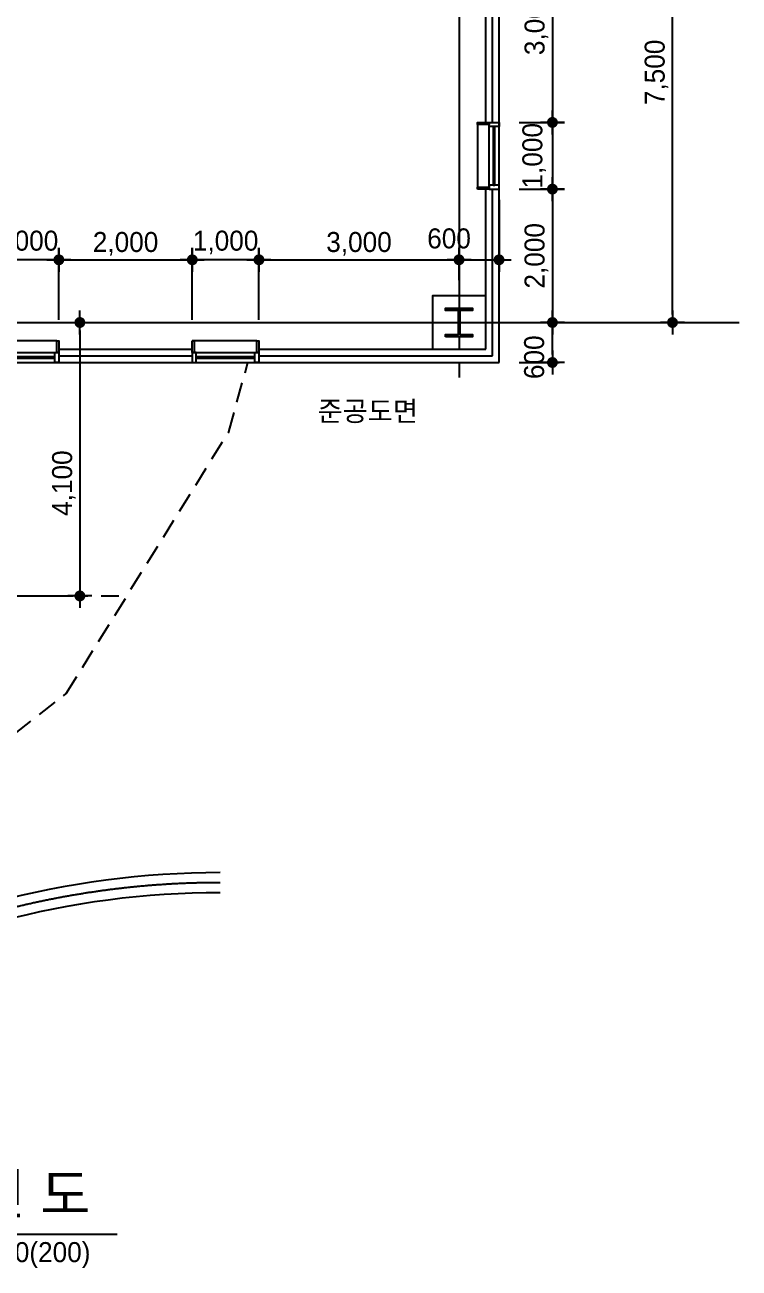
# Model space of a CAD drawing. Extents: x 13990145 to 14069640, y -1806033 to -1750552.
# Drawn here: x 14058930 to 14069640, y -1804308 to -1785666 of the extents above; entities that cross this region are included whole.
import ezdxf
from ezdxf.enums import TextEntityAlignment as Align

# ---------------------------------------------------------------- set-up
doc = ezdxf.new("R2010")
doc.units = 0
doc.header["$LTSCALE"] = 100
doc.header["$MEASUREMENT"] = 0
doc.header["$PDSIZE"] = -10
doc.linetypes.add('CEN', pattern=[66, 60, -2, 2, -2])
doc.linetypes.add('HID', pattern=[2.3, 1.5, -0.8])
doc.layers.get('0').update_dxf_attribs({"linetype": 'CONTINUOUS'})
doc.layers.get('Defpoints').update_dxf_attribs({"linetype": 'CONTINUOUS'})
for name, color, linetype in [('0-캐노피', 6, 'CONTINUOUS'), ('CEN', 1, 'CEN'), ('COL', 2, 'CONTINUOUS'), ('col2', 3, 'CONTINUOUS'), ('DIM', 7, 'CONTINUOUS'), ('SYM', 7, 'CONTINUOUS'), ('TEXT1', 7, 'CONTINUOUS'), ('TITLE', 3, 'CONTINUOUS'), ('WALL-1', 7, 'CONTINUOUS'), ('WID', 4, 'CONTINUOUS')]:
    doc.layers.add(name, color=color, linetype=linetype)
doc.styles.add('HY울를도M', font='HYWULM.TTF')
doc.styles.add('굴림', font='H2HDRM.TTF')
doc.dimstyles.new('DIM100', dxfattribs={"dimtxt": 300, "dimasz": 120, "dimexe": 1, "dimexo": 100, "dimgap": 60, "dimtad": 1, "dimdec": 4, "dimzin": 0, "dimdsep": 46, "dimlunit": 6, "dimtxsty": '굴림', "dimblk": 'DOTT', "dimcen": 0.09, "dimadec": 0, "dimazin": 0, "dimtfac": 1, "dimtdec": 4, "dimtofl": 0, "dimtmove": 2, "dimatfit": 2, "dimldrblk": 'DOTT', "dimfxl": 1, "dimtolj": 1, "dimtzin": 0, "dimarcsym": 0})
doc.dimstyles.new('DIM50', dxfattribs={"dimscale": 50, "dimtxt": 3, "dimasz": 1.2, "dimexe": 1, "dimexo": 1, "dimgap": 0.6, "dimtad": 1, "dimdec": 4, "dimzin": 0, "dimdsep": 46, "dimlunit": 6, "dimtxsty": '굴림', "dimblk": 'DOTT', "dimcen": 0.09, "dimadec": 0, "dimazin": 0, "dimtfac": 1, "dimtdec": 4, "dimtofl": 0, "dimtmove": 2, "dimatfit": 2, "dimldrblk": 'DOTT', "dimfxl": 1, "dimtolj": 1, "dimtzin": 0, "dimarcsym": 0})

# ---------------------------------------------------------------- blocks, each defined once
blk = doc.blocks.new('DOTT')
for p, q in [((-1.5, 0), (1.5, 0)), ((0, 1.5), (0, -1.5))]:
    blk.add_line(p, q)
at = {"color": 6, "const_width": 0.68}
blk.add_lwpolyline([(-0.34, 0, 1), (0.34, 0, 1)], format="xyb", close=True, dxfattribs=at)
blk = doc.blocks.new('*D44')
at = {"layer": 'Defpoints', "color": 0, "lineweight": -3}
for p in [(14067040, -1782629), (14068640, -1782629), (14067040, -1790129)]:
    blk.add_point(p, dxfattribs=at)
at = {"layer": 'DIM', "color": 7, "lineweight": -2}
for p, q in [((14067340, -1782629), (14068740, -1782629)), ((14068640, -1790009), (14068640, -1782749)), ((14067340, -1790129), (14068740, -1790129))]:
    blk.add_line(p, q, dxfattribs=at)
at = {"layer": 'DIM', "color": 7, "lineweight": -2, "xscale": 120, "yscale": 120, "zscale": 120}
for p, rotation in [((14068640, -1782629), 90), ((14068640, -1790129), 270)]:
    blk.add_blockref('DOTT', p, dxfattribs=dict(at, rotation=rotation))
at = {"layer": 'DIM', "color": 3, "insert": (14068401, -1786379), "char_height": 300, "attachment_point": 5, "rotation": 90, "style": '굴림'}
blk.add_mtext('\\A1;7,500', dxfattribs=at)
blk = doc.blocks.new('aw-1000-325')
at = {"layer": 'WID', "color": 8}
for p, q in [((970, 325), (0, 325)), ((0, 150), (1000, 150)), ((0, 0), (1000, 0))]:
    blk.add_line(p, q, dxfattribs=at)
at = {"layer": 'WID'}
for points in [[(0, 325), (30, 325), (30, 150), (0, 150)], [(970, 325), (1000, 325), (1000, 150), (970, 150)], [(60, 150), (0, 150), (0, 0), (60, 0)], [(60, 63), (940, 63), (940, 87), (60, 87)], [(940, 150), (1000, 150), (1000, 0), (940, 0)]]:
    blk.add_lwpolyline(points, close=True, dxfattribs=at)
blk = doc.blocks.new('*D75')
at = {"layer": 'Defpoints', "color": 0, "lineweight": -3, "ltscale": 3}
for p in [(14065440, -1788189), (14066040, -1788189), (14066040, -1789189)]:
    blk.add_point(p, dxfattribs=at)
at = {"layer": 'DIM', "color": 7, "lineweight": -2, "ltscale": 3}
for p, q in [((14065440, -1788289), (14065440, -1789190)), ((14066040, -1788289), (14066040, -1789190)), ((14065560, -1789189), (14065920, -1789189))]:
    blk.add_line(p, q, dxfattribs=at)
at = {"layer": 'DIM', "color": 7, "lineweight": -2, "ltscale": 3, "xscale": 120, "yscale": 120, "zscale": 120, "rotation": 180}
blk.add_blockref('DOTT', (14065440, -1789189), dxfattribs=at)
at = {"layer": 'DIM', "color": 7, "lineweight": -2, "ltscale": 3, "xscale": 120, "yscale": 120, "zscale": 120}
blk.add_blockref('DOTT', (14066040, -1789189), dxfattribs=at)
at = {"layer": 'DIM', "color": 3, "ltscale": 3, "insert": (14065290, -1788870), "char_height": 300, "attachment_point": 5, "style": '굴림'}
blk.add_mtext('\\A1;600', dxfattribs=at)
blk = doc.blocks.new('*D76')
at = {"layer": 'Defpoints', "color": 0, "lineweight": -3, "ltscale": 3}
for p in [(14065440, -1789189), (14065440, -1789594), (14062440, -1790189)]:
    blk.add_point(p, dxfattribs=at)
at = {"layer": 'DIM', "color": 7, "lineweight": -2, "ltscale": 3}
for p, q in [((14062440, -1790089), (14062440, -1789188)), ((14062560, -1789189), (14065320, -1789189)), ((14065440, -1789494), (14065440, -1789188))]:
    blk.add_line(p, q, dxfattribs=at)
at = {"layer": 'DIM', "color": 7, "lineweight": -2, "ltscale": 3, "xscale": 120, "yscale": 120, "zscale": 120, "rotation": 180}
blk.add_blockref('DOTT', (14062440, -1789189), dxfattribs=at)
at = {"layer": 'DIM', "color": 7, "lineweight": -2, "ltscale": 3, "xscale": 120, "yscale": 120, "zscale": 120}
blk.add_blockref('DOTT', (14065440, -1789189), dxfattribs=at)
at = {"layer": 'DIM', "color": 3, "ltscale": 3, "insert": (14063940, -1788950), "char_height": 300, "attachment_point": 5, "style": '굴림'}
blk.add_mtext('\\A1;3,000', dxfattribs=at)
blk = doc.blocks.new('*D127')
at = {"layer": 'Defpoints', "color": 0, "lineweight": -3}
for p in [(14066040, -1790129), (14066840, -1790129), (14066040, -1790729)]:
    blk.add_point(p, dxfattribs=at)
at = {"layer": 'DIM', "color": 7, "lineweight": -2}
for p, q in [((14066340, -1790129), (14066940, -1790129)), ((14066840, -1790609), (14066840, -1790249)), ((14066340, -1790729), (14066940, -1790729))]:
    blk.add_line(p, q, dxfattribs=at)
at = {"layer": 'DIM', "color": 7, "lineweight": -2, "xscale": 120, "yscale": 120, "zscale": 120}
for p, rotation in [((14066840, -1790129), 90), ((14066840, -1790729), 270)]:
    blk.add_blockref('DOTT', p, dxfattribs=dict(at, rotation=rotation))
at = {"layer": 'DIM', "color": 3, "insert": (14066567, -1790650), "char_height": 300, "attachment_point": 5, "rotation": 90, "style": '굴림'}
blk.add_mtext('\\A1;600', dxfattribs=at)
blk = doc.blocks.new('*D137')
at = {"layer": 'Defpoints', "color": 0, "lineweight": -3}
for p in [(14066040, -1788129), (14066040, -1790129), (14066840, -1790129)]:
    blk.add_point(p, dxfattribs=at)
at = {"layer": 'DIM', "color": 7, "lineweight": -2}
for p, q in [((14066340, -1788129), (14066940, -1788129)), ((14066840, -1788249), (14066840, -1790009)), ((14066340, -1790129), (14066940, -1790129))]:
    blk.add_line(p, q, dxfattribs=at)
at = {"layer": 'DIM', "color": 7, "lineweight": -2, "xscale": 120, "yscale": 120, "zscale": 120}
for p, rotation in [((14066840, -1788129), 90), ((14066840, -1790129), 270)]:
    blk.add_blockref('DOTT', p, dxfattribs=dict(at, rotation=rotation))
at = {"layer": 'DIM', "color": 3, "insert": (14066600, -1789129), "char_height": 300, "attachment_point": 5, "rotation": 90, "style": '굴림'}
blk.add_mtext('\\A1;2,000', dxfattribs=at)
blk = doc.blocks.new('*D138')
at = {"layer": 'Defpoints', "color": 0, "lineweight": -3}
for p in [(14066040, -1787129), (14066040, -1788129), (14066840, -1788129)]:
    blk.add_point(p, dxfattribs=at)
at = {"layer": 'DIM', "color": 7, "lineweight": -2}
for p, q in [((14066340, -1787129), (14066940, -1787129)), ((14066840, -1787249), (14066840, -1788009)), ((14066340, -1788129), (14066940, -1788129))]:
    blk.add_line(p, q, dxfattribs=at)
at = {"layer": 'DIM', "color": 7, "lineweight": -2, "xscale": 120, "yscale": 120, "zscale": 120}
for p, rotation in [((14066840, -1787129), 90), ((14066840, -1788129), 270)]:
    blk.add_blockref('DOTT', p, dxfattribs=dict(at, rotation=rotation))
at = {"layer": 'DIM', "color": 3, "insert": (14066567, -1787629), "char_height": 300, "attachment_point": 5, "rotation": 90, "style": '굴림'}
blk.add_mtext('\\A1;1,000', dxfattribs=at)
blk = doc.blocks.new('*D139')
at = {"layer": 'Defpoints', "color": 0, "lineweight": -3}
for p in [(14066040, -1784129), (14066040, -1787129), (14066840, -1787129)]:
    blk.add_point(p, dxfattribs=at)
at = {"layer": 'DIM', "color": 7, "lineweight": -2}
for p, q in [((14066340, -1784129), (14066940, -1784129)), ((14066840, -1784249), (14066840, -1787009)), ((14066340, -1787129), (14066940, -1787129))]:
    blk.add_line(p, q, dxfattribs=at)
at = {"layer": 'DIM', "color": 7, "lineweight": -2, "xscale": 120, "yscale": 120, "zscale": 120}
for p, rotation in [((14066840, -1784129), 90), ((14066840, -1787129), 270)]:
    blk.add_blockref('DOTT', p, dxfattribs=dict(at, rotation=rotation))
at = {"layer": 'DIM', "color": 3, "insert": (14066600, -1785629), "char_height": 300, "attachment_point": 5, "rotation": 90, "style": '굴림'}
blk.add_mtext('\\A1;3,000', dxfattribs=at)
blk = doc.blocks.new('*D180')
at = {"layer": 'Defpoints', "color": 0, "lineweight": -3}
for p in [(14059755, -1790129), (14059755, -1794229), (14059755, -1794229)]:
    blk.add_point(p, dxfattribs=at)
at = {"layer": 'DIM', "color": 7, "lineweight": -2}
for p, q in [((14059455, -1790129), (14059655, -1790129)), ((14059755, -1790249), (14059755, -1794109)), ((14059455, -1794229), (14059655, -1794229))]:
    blk.add_line(p, q, dxfattribs=at)
at = {"layer": 'DIM', "color": 7, "lineweight": -2, "xscale": 120, "yscale": 120, "zscale": 120}
for p, rotation in [((14059755, -1790129), 90), ((14059755, -1794229), 270)]:
    blk.add_blockref('DOTT', p, dxfattribs=dict(at, rotation=rotation))
at = {"layer": 'DIM', "color": 3, "insert": (14059516, -1792538), "char_height": 300, "attachment_point": 5, "rotation": 90, "style": '굴림'}
blk.add_mtext('\\A1;4,100', dxfattribs=at)
blk = doc.blocks.new('*D316')
at = {"layer": 'Defpoints', "color": 0, "lineweight": -3, "ltscale": 3}
for p in [(14061440, -1789189), (14059440, -1790189), (14061440, -1790189)]:
    blk.add_point(p, dxfattribs=at)
at = {"layer": 'DIM', "color": 7, "lineweight": -2, "ltscale": 3}
for p, q in [((14059440, -1790089), (14059440, -1789188)), ((14059560, -1789189), (14061320, -1789189)), ((14061440, -1790089), (14061440, -1789188))]:
    blk.add_line(p, q, dxfattribs=at)
at = {"layer": 'DIM', "color": 7, "lineweight": -2, "ltscale": 3, "xscale": 120, "yscale": 120, "zscale": 120, "rotation": 180}
blk.add_blockref('DOTT', (14059440, -1789189), dxfattribs=at)
at = {"layer": 'DIM', "color": 7, "lineweight": -2, "ltscale": 3, "xscale": 120, "yscale": 120, "zscale": 120}
blk.add_blockref('DOTT', (14061440, -1789189), dxfattribs=at)
at = {"layer": 'DIM', "color": 3, "ltscale": 3, "insert": (14060440, -1788950), "char_height": 300, "attachment_point": 5, "style": '굴림'}
blk.add_mtext('\\A1;2,000', dxfattribs=at)
blk = doc.blocks.new('*D317')
at = {"layer": 'Defpoints', "color": 0, "lineweight": -3, "ltscale": 3}
for p in [(14061440, -1789189), (14061440, -1790189), (14062440, -1790189)]:
    blk.add_point(p, dxfattribs=at)
at = {"layer": 'DIM', "color": 7, "lineweight": -2, "ltscale": 3}
for p, q in [((14061440, -1790089), (14061440, -1789188)), ((14062320, -1789189), (14061560, -1789189)), ((14062440, -1790089), (14062440, -1789188))]:
    blk.add_line(p, q, dxfattribs=at)
at = {"layer": 'DIM', "color": 7, "lineweight": -2, "ltscale": 3, "xscale": 120, "yscale": 120, "zscale": 120, "rotation": 180}
blk.add_blockref('DOTT', (14061440, -1789189), dxfattribs=at)
at = {"layer": 'DIM', "color": 7, "lineweight": -2, "ltscale": 3, "xscale": 120, "yscale": 120, "zscale": 120}
blk.add_blockref('DOTT', (14062440, -1789189), dxfattribs=at)
at = {"layer": 'DIM', "color": 3, "ltscale": 3, "insert": (14061940, -1788930), "char_height": 300, "attachment_point": 5, "style": '굴림'}
blk.add_mtext('\\A1;1,000', dxfattribs=at)
blk = doc.blocks.new('*D318')
at = {"layer": 'Defpoints', "color": 0, "lineweight": -3, "ltscale": 3}
for p in [(14058440, -1789189), (14058440, -1790189), (14059440, -1790189)]:
    blk.add_point(p, dxfattribs=at)
at = {"layer": 'DIM', "color": 7, "lineweight": -2, "ltscale": 3}
for p, q in [((14058440, -1790089), (14058440, -1789188)), ((14059320, -1789189), (14058560, -1789189)), ((14059440, -1790089), (14059440, -1789188))]:
    blk.add_line(p, q, dxfattribs=at)
at = {"layer": 'DIM', "color": 7, "lineweight": -2, "ltscale": 3, "xscale": 120, "yscale": 120, "zscale": 120, "rotation": 180}
blk.add_blockref('DOTT', (14058440, -1789189), dxfattribs=at)
at = {"layer": 'DIM', "color": 7, "lineweight": -2, "ltscale": 3, "xscale": 120, "yscale": 120, "zscale": 120}
blk.add_blockref('DOTT', (14059440, -1789189), dxfattribs=at)
at = {"layer": 'DIM', "color": 3, "ltscale": 3, "insert": (14058940, -1788930), "char_height": 300, "attachment_point": 5, "style": '굴림'}
blk.add_mtext('\\A1;1,000', dxfattribs=at)

msp = doc.modelspace()

# ---------------------------------------------------------------- linework, layer by layer
at = {"ltscale": 3}
for radius, end in [(13150, 119.963520164), (12850, 119.962668457)]:
    msp.add_arc((14061859.53431, -1811528.57588), radius, 90, end, dxfattribs=at)
at = {"layer": '0-캐노피', "color": 6, "linetype": 'HID', "ltscale": 2}
msp.add_lwpolyline([(14051977.32071, -1800129.30116), (14056247.59192, -1798274.34107), (14059550.81994, -1795692.93467), (14061986.8322, -1791768.10609), (14062275.42083, -1790728.57588)], dxfattribs=at)
at = {"layer": 'CEN', "linetype": 'CEN'}
for p, q in [((14065439.53431, -1757728.57588), (14065439.53431, -1790956.0122)), ((13993039.53431, -1790128.57588), (14067039.53431, -1790128.57588)), ((13995639.53431, -1790128.57588), (14069639.53431, -1790128.57588)), ((14031539.53431, -1790128.57588), (14061639.53431, -1790128.57588)), ((14034139.53431, -1790128.57588), (14064239.53431, -1790128.57588)), ((14040274.81834, -1794228.57588), (14060339.95654, -1794228.57588))]:
    msp.add_line(p, q, dxfattribs=at)
msp.add_arc((14061859.53431, -1811528.57588), 13000, 90, 126.722733241, dxfattribs=at)
at = {"layer": 'COL'}
msp.add_lwpolyline([(14065839.53431, -1790528.57588), (14065839.53431, -1789728.57588), (14065039.53431, -1789728.57588), (14065039.53431, -1790528.57588)], close=True, dxfattribs=at)
at = {"layer": 'col2'}
msp.add_lwpolyline([(14065236.03431, -1790342.57588), (14065236.03431, -1790307.57588), (14065429.53431, -1790307.57588), (14065429.53431, -1789949.57588), (14065236.03431, -1789949.57588), (14065236.03431, -1789914.57588), (14065643.03431, -1789914.57588), (14065643.03431, -1789949.57588), (14065449.53431, -1789949.57588), (14065449.53431, -1790307.57588), (14065643.03431, -1790307.57588), (14065643.03431, -1790342.57588)], close=True, dxfattribs=at)
at = {"layer": 'SYM'}
msp.add_line((14052313.61477, -1803798.15773), (14060313.61477, -1803798.15773), dxfattribs=at)
at = {"layer": 'WALL-1', "color": 4}
for p, q in [((14065839.53431, -1787128.57588), (14065839.53431, -1784128.57588)), ((14065939.53431, -1787128.57588), (14065939.53431, -1784128.57588)), ((14066039.53431, -1787128.57588), (14066039.53431, -1784128.57588)), ((14065839.53431, -1790528.57588), (14065839.53431, -1788128.57588)), ((14065939.53431, -1790628.57588), (14065939.53431, -1788128.57588)), ((14066039.53431, -1790728.57588), (14066039.53431, -1788128.57588)), ((14059439.53431, -1790528.57588), (14061439.53431, -1790528.57588)), ((14059439.53431, -1790528.57588), (14061439.53431, -1790528.57588)), ((14062439.53431, -1790528.57588), (14065839.53431, -1790528.57588)), ((14059439.53431, -1790628.57588), (14061439.53431, -1790628.57588)), ((14059439.53431, -1790628.57588), (14061439.53431, -1790628.57588)), ((14059439.53431, -1790728.57588), (14061439.53431, -1790728.57588)), ((14059439.53431, -1790728.57588), (14061439.53431, -1790728.57588)), ((14062439.53431, -1790628.57588), (14065939.53431, -1790628.57588)), ((14062439.53431, -1790728.57588), (14066039.53431, -1790728.57588))]:
    msp.add_line(p, q, dxfattribs=at)

# ---------------------------------------------------------------- block references
at = {"layer": 'WID', "rotation": 90}
msp.add_blockref('aw-1000-325', (14066039.53431, -1788128.57588), dxfattribs=at)
at = {"layer": 'WID'}
for p in [(14058439.53431, -1790728.57588), (14061439.53431, -1790728.57588)]:
    msp.add_blockref('aw-1000-325', p, dxfattribs=at)

# ---------------------------------------------------------------- texts
at = {"layer": 'TEXT1', "style": 'HY울를도M'}
msp.add_text('준공도면', height=299.97, dxfattribs=at).set_placement((14064823.83774, -1791608.09506), align=Align.RIGHT)
at = {"layer": 'TITLE', "style": 'HY울를도M'}
msp.add_text('1 층 평 면 도', height=600, dxfattribs=at).set_placement((14059913.61477, -1803678.15773), align=Align.BOTTOM_RIGHT)
msp.add_text('축척 1/100(200)', height=300, dxfattribs=at).set_placement((14059913.61477, -1803918.15773), align=Align.TOP_RIGHT)

# ---------------------------------------------------------------- dimensions: what is measured, and where the dimension line sits
at = {"layer": 'DIM'}
for base, p1, p2, picture, middle in [((14068639.53431, -1782628.57588), (14067039.53431, -1790128.57588), (14067039.53431, -1782628.57588), '*D44', (14068400.866, -1786378.57588)), ((14066839.53431, -1787128.57588), (14066039.53431, -1784128.57588), (14066039.53431, -1787128.57588), '*D139', (14066600.49609, -1785628.57588)), ((14066839.53431, -1790128.57588), (14066039.53431, -1788128.57588), (14066039.53431, -1790128.57588), '*D137', (14066600.49609, -1789128.57588))]:
    dim = msp.add_linear_dim(base=base, p1=p1, p2=p2, angle=90, dimstyle='DIM50', override={"dimscale": 100, "dimexo": 3}, dxfattribs=at)
    dim.commit()
    dim.dimension.update_dxf_attribs({"geometry": picture, "text_midpoint": middle})
for base, p1, p2, angle, picture, middle in [((14066839.53431, -1788128.57588), (14066039.53431, -1787128.57588), (14066039.53431, -1788128.57588), 90, '*D138', (14066566.61212, -1787628.57588)), ((14059754.66137, -1794228.57588), (14059754.66137, -1790128.57588), (14059754.66137, -1794228.57588), 90, '*D180', (14059515.99306, -1792537.95868)), ((14066839.53431, -1790128.57588), (14066039.53431, -1790728.57588), (14066039.53431, -1790128.57588), 270, '*D127', (14066566.61212, -1790649.89538))]:
    dim = msp.add_linear_dim(base=base, p1=p1, p2=p2, angle=angle, dimstyle='DIM50', override={"dimscale": 100, "dimexo": 3}, dxfattribs=at)
    dim.commit()
    dim.dimension.update_dxf_attribs({"geometry": picture, "text_midpoint": middle, "dimtype": 128})
at = {"layer": 'DIM', "ltscale": 3}
for base, p1, p2, picture, middle in [((14066039.53431, -1789189.11052), (14065439.53431, -1788189.11052), (14066039.53431, -1788189.11052), '*D75', (14065289.68336, -1788870.30144)), ((14058439.53431, -1789189.11052), (14059439.53431, -1790189.11052), (14058439.53431, -1790189.11052), '*D318', (14058939.53431, -1788930.41149)), ((14061439.53431, -1789189.11052), (14062439.53431, -1790189.11052), (14061439.53431, -1790189.11052), '*D317', (14061939.53431, -1788930.41149))]:
    dim = msp.add_linear_dim(base=base, p1=p1, p2=p2, angle=180, dimstyle='DIM100', dxfattribs=at)
    dim.commit()
    dim.dimension.update_dxf_attribs({"geometry": picture, "text_midpoint": middle, "dimtype": 128})
for base, p1, p2, picture, middle in [((14061439.53431, -1789189.11052), (14059439.53431, -1790189.11052), (14061439.53431, -1790189.11052), '*D316', (14060439.53431, -1788950.0723)), ((14065439.53431, -1789189.11052), (14062439.53431, -1790189.11052), (14065439.53431, -1789594.33772), '*D76', (14063939.53431, -1788950.0723))]:
    dim = msp.add_linear_dim(base=base, p1=p1, p2=p2, dimstyle='DIM100', dxfattribs=at)
    dim.commit()
    dim.dimension.update_dxf_attribs({"geometry": picture, "text_midpoint": middle})

doc.saveas('drawing.dxf')
